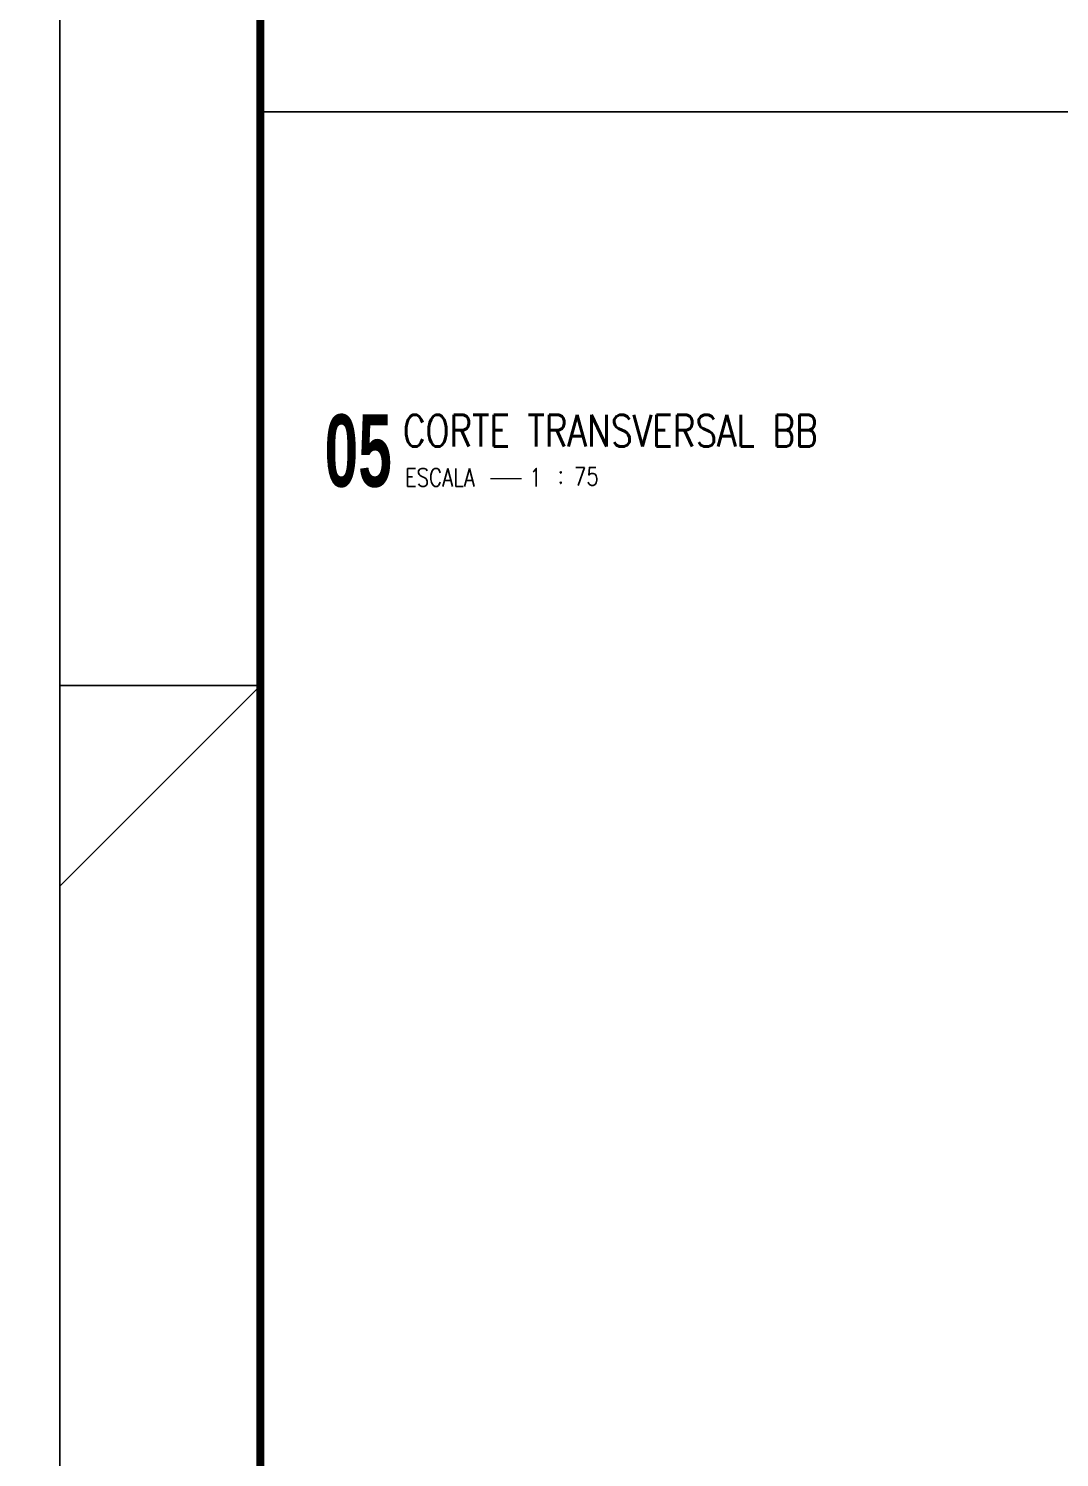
# Model space of a CAD drawing. Header units: millimetres. Extents: x 3212 to 6878, y 1640 to 3386.
# Drawn here: x 3286.3 to 3295.94, y 1655.28 to 1668.62 of the extents above; entities that cross this region are included whole.
import ezdxf
from ezdxf.enums import TextEntityAlignment as Align

# ---------------------------------------------------------------- set-up
doc = ezdxf.new("R2010")
doc.units = ezdxf.units.MM
doc.header["$LTSCALE"] = 0.8
for name, color, linetype in [('E-TXT-G', 3, 'Continuous'), ('E-TXT-Y', 2, 'Continuous'), ('P2', 1, 'Continuous')]:
    doc.layers.add(name, color=color, linetype=linetype)
doc.layers.add('E-TXT-W', color=7, linetype='Continuous', lineweight=20)
doc.layers.add('pilares', color=1, linetype='Continuous', lineweight=9)
doc.styles.add('REG140', font='romans.shx', dxfattribs={"width": 0.8, "height": 0.35})
doc.styles.add('REG80', font='romans.shx', dxfattribs={"width": 0.8, "height": 0.1})
doc.styles.add('SANSSERIF2', font='sanssb__.ttf', dxfattribs={"width": 0.8})

# ---------------------------------------------------------------- blocks, each defined once
blk = doc.blocks.new('IND_DES')
at = {"layer": 'E-TXT-W'}
blk.add_line((0.0269, -0.2428), (0.1984, -0.2428), dxfattribs=at)
at = {"layer": 'E-TXT-G', "style": 'REG80', "width": 0.8}
for s, p in [('ESCALA', (-0.4463, -0.2864)), ('1', (0.2426, -0.2864)), (':', (0.3988, -0.2706))]:
    blk.add_text(s, height=0.1, dxfattribs=at).set_placement(p)
blk.add_attdef('ESCALA', (0.4897, -0.2812), '', height=0.1, dxfattribs=at)
at = {"layer": 'E-TXT-W', "style": 'SANSSERIF2', "width": 0.6}
blk.add_attdef('00', text='', height=0.4, dxfattribs=at).set_placement((-0.7083, -0.2881), align=Align.CENTER)
at = {"layer": 'E-TXT-Y', "style": 'REG140', "width": 0.8}
for tag, p in [('PROJETO', (-0.4563, 0.1829)), ('DESENHO', (-0.4582, -0.0658))]:
    blk.add_attdef(tag, p, '', height=0.175, dxfattribs=at)
blk = doc.blocks.new('PRANCHA')
at = {"color": 1}
for q in [(0, 27.2), (0, 29.7)]:
    blk.add_line((2.5, 29.7), q, dxfattribs=at)
blk.add_lwpolyline([(0, 0), (84.1, 0), (84.1, 59.4), (0, 59.4)], close=True, dxfattribs=at)
at = {"color": 4, "const_width": 0.1}
blk.add_lwpolyline([(2.5, 58.4), (83.1, 58.4), (83.1, 1), (2.5, 1)], close=True, dxfattribs=at)

msp = doc.modelspace()

# ---------------------------------------------------------------- linework, layer by layer
at = {"layer": 'P2'}
msp.add_line((3288.47, 1667.842), (3315.097, 1667.842), dxfattribs=at)
at = {"layer": 'pilares'}
msp.add_lwpolyline([(3225.395, 1640.21), (3286.595, 1640.21), (3286.595, 1684.76), (3225.395, 1684.76)], close=True, dxfattribs=at)

# ---------------------------------------------------------------- block references
at = {"xscale": 0.75, "yscale": 0.75, "zscale": 0.75}
msp.add_blockref('PRANCHA', (3286.595, 1640.21), dxfattribs=at)
ref = msp.add_blockref('IND_DES', (3290.574, 1664.827), dxfattribs=dict(xscale=1.687496000000465, yscale=1.687496000000465, zscale=1.687496000000465))
ref.add_attrib('00', '05', dxfattribs={"layer": 'E-TXT-W', "height": 0.675, "style": 'SANSSERIF2', "width": 0.6}).set_placement((3289.384, 1664.341), align=Align.CENTER)
ref.add_attrib('DESENHO', 'CORTE TRANSVERSAL BB', (3289.801, 1664.716), dxfattribs={"layer": 'E-TXT-Y', "height": 0.29531, "style": 'REG140', "width": 0.8})
ref.add_attrib('ESCALA', '75', (3291.4, 1664.353), dxfattribs={"layer": 'E-TXT-G', "height": 0.1688, "style": 'REG80', "width": 0.8})

doc.saveas('drawing.dxf')
